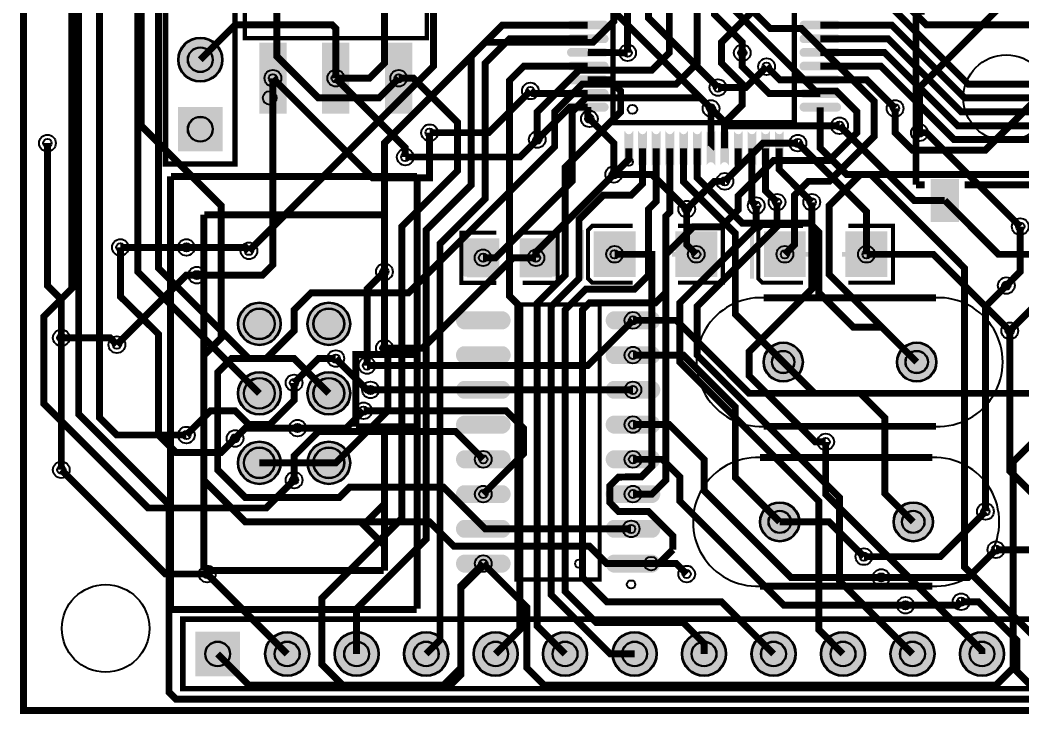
# Model space of a CAD drawing. Header units: millimetres. Extents: x 6.9 to 63, y 17.9 to 68.1.
# Drawn here: x 6.87 to 43.5, y 17.87 to 43.23 of the extents above; entities that cross this region are included whole.
import ezdxf

# ---------------------------------------------------------------- set-up
doc = ezdxf.new("R2010")
doc.units = ezdxf.units.MM
for name, color, linetype, true_color in [('BoardOutLine', 7, 'Continuous', 0xff00ff), ('BottomLayer', 7, 'Continuous', 0x0000ff), ('BottomSolderMaskLayer', 7, 'Continuous', 0xaa00ff), ('Document', 7, 'Continuous', 0xffffff), ('Hole', 7, 'Continuous', 0x222222), ('Multi-Layer', 7, 'Continuous', 0xc0c0c0), ('TopLayer', 7, 'Continuous', 0xff0000), ('TopPasteMaskLayer', 7, 'Continuous', 0x808080), ('TopSilkLayer', 7, 'Continuous', 0xffcc00), ('TopSolderMaskLayer', 7, 'Continuous', 0x800080)]:
    doc.layers.add(name, color=color, linetype=linetype, true_color=true_color)

msp = doc.modelspace()

# ---------------------------------------------------------------- hatches: boundary and pattern name
at = {"layer": 'BottomSolderMaskLayer'}
for points in [[(12.649, 41.783, 1), (14.275, 41.783, 1)], [(12.649, 38.43), (12.649, 40.056), (14.275, 40.056), (14.275, 38.43)], [(14.834, 32.131, 1), (16.408, 32.131, 1)], [(17.374, 32.131, 1), (18.948, 32.131, 1)], [(34.046, 30.734, 1), (35.496, 30.734, 1)], [(38.926, 30.734, 1), (40.376, 30.734, 1)], [(14.834, 29.591, 1), (16.408, 29.591, 1)], [(17.374, 29.591, 1), (18.948, 29.591, 1)], [(14.834, 27.051, 1), (16.408, 27.051, 1)], [(17.374, 27.051, 1), (18.948, 27.051, 1)], [(33.919, 24.892, 1), (35.369, 24.892, 1)], [(38.799, 24.892, 1), (40.249, 24.892, 1)], [(13.284, 20.879), (14.91, 20.879), (14.91, 19.253), (13.284, 19.253)], [(15.824, 20.066, 1), (17.45, 20.066, 1)], [(18.364, 20.066, 1), (19.99, 20.066, 1)], [(20.904, 20.066, 1), (22.53, 20.066, 1)], [(23.444, 20.066, 1), (25.07, 20.066, 1)], [(25.984, 20.066, 1), (27.61, 20.066, 1)], [(28.524, 20.066, 1), (30.15, 20.066, 1)], [(31.064, 20.066, 1), (32.69, 20.066, 1)], [(33.604, 20.066, 1), (35.23, 20.066, 1)], [(36.144, 20.066, 1), (37.77, 20.066, 1)], [(38.684, 20.066, 1), (40.31, 20.066, 1)], [(41.224, 20.066, 1), (42.85, 20.066, 1)]]:
    msp.add_hatch(color=256, dxfattribs=at).paths.add_polyline_path(points)
at = {"layer": 'Document'}
for points in [[(31.149, 34.071), (31.149, 35.271), (30.969, 35.271), (30.969, 34.071)], [(37.372, 34.071), (37.372, 35.271), (37.192, 35.271), (37.192, 34.071)], [(28.779, 34.581), (28.779, 34.761), (29.499, 34.761), (29.499, 34.581)], [(31.419, 34.581), (31.419, 34.761), (30.699, 34.761), (30.699, 34.581)], [(35.002, 34.581), (35.002, 34.761), (35.722, 34.761), (35.722, 34.581)], [(37.642, 34.581), (37.642, 34.761), (36.922, 34.761), (36.922, 34.581)]]:
    msp.add_hatch(color=256, dxfattribs=at).paths.add_polyline_path(points)
at = {"layer": 'Multi-Layer'}
for points in [[(12.675, 41.783, 1), (14.249, 41.783, 1)], [(12.675, 38.456), (12.675, 40.03), (14.249, 40.03), (14.249, 38.456)], [(14.859, 32.131, 1), (16.383, 32.131, 1)], [(17.399, 32.131, 1), (18.923, 32.131, 1)], [(34.071, 30.734, 1), (35.471, 30.734, 1)], [(38.951, 30.734, 1), (40.351, 30.734, 1)], [(14.859, 29.591, 1), (16.383, 29.591, 1)], [(17.399, 29.591, 1), (18.923, 29.591, 1)], [(14.859, 27.051, 1), (16.383, 27.051, 1)], [(17.399, 27.051, 1), (18.923, 27.051, 1)], [(33.944, 24.892, 1), (35.344, 24.892, 1)], [(38.824, 24.892, 1), (40.224, 24.892, 1)], [(13.31, 20.853), (14.884, 20.853), (14.884, 19.279), (13.31, 19.279)], [(15.85, 20.066, 1), (17.424, 20.066, 1)], [(18.39, 20.066, 1), (19.964, 20.066, 1)], [(20.93, 20.066, 1), (22.504, 20.066, 1)], [(23.47, 20.066, 1), (25.044, 20.066, 1)], [(26.01, 20.066, 1), (27.584, 20.066, 1)], [(28.55, 20.066, 1), (30.124, 20.066, 1)], [(31.09, 20.066, 1), (32.664, 20.066, 1)], [(33.63, 20.066, 1), (35.204, 20.066, 1)], [(36.17, 20.066, 1), (37.744, 20.066, 1)], [(38.71, 20.066, 1), (40.284, 20.066, 1)], [(41.25, 20.066, 1), (42.824, 20.066, 1)]]:
    msp.add_hatch(color=256, dxfattribs=at).paths.add_polyline_path(points)
at = {"layer": 'TopLayer'}
for points in [[(27.012, 42.914, -0.785398), (27.012, 43.184), (28.242, 43.184, -0.785398), (28.242, 42.914)], [(35.512, 42.914, -0.785398), (35.512, 43.184), (36.742, 43.184, -0.785398), (36.742, 42.914)], [(27.012, 42.414, -0.785398), (27.012, 42.684), (28.242, 42.684, -0.785398), (28.242, 42.414)], [(35.512, 42.414, -0.785398), (35.512, 42.684), (36.742, 42.684, -0.785398), (36.742, 42.414)], [(15.625, 39.872), (16.605, 39.872), (16.605, 42.342), (15.625, 42.342)], [(17.925, 39.872), (18.905, 39.872), (18.905, 42.342), (17.925, 42.342)], [(20.225, 39.872), (21.205, 39.872), (21.205, 42.342), (20.225, 42.342)], [(27.012, 41.914, -0.785398), (27.012, 42.184), (28.242, 42.184, -0.785398), (28.242, 41.914)], [(35.512, 41.914, -0.785398), (35.512, 42.184), (36.742, 42.184, -0.785398), (36.742, 41.914)], [(27.012, 41.414, -0.785398), (27.012, 41.684), (28.242, 41.684, -0.785398), (28.242, 41.414)], [(35.512, 41.414, -0.785398), (35.512, 41.684), (36.742, 41.684, -0.785398), (36.742, 41.414)], [(27.012, 40.914, -0.785398), (27.012, 41.184), (28.242, 41.184, -0.785398), (28.242, 40.914)], [(35.512, 40.914, -0.785398), (35.512, 41.184), (36.742, 41.184, -0.785398), (36.742, 40.914)], [(27.012, 40.414, -0.785398), (27.012, 40.684), (28.242, 40.684, -0.785398), (28.242, 40.414)], [(35.512, 40.414, -0.785398), (35.512, 40.684), (36.742, 40.684, -0.785398), (36.742, 40.414)], [(27.012, 39.914, -0.785398), (27.012, 40.184), (28.242, 40.184, -0.785398), (28.242, 39.914)], [(35.512, 39.914, -0.785398), (35.512, 40.184), (36.742, 40.184, -0.785398), (36.742, 39.914)], [(29.262, 39.164, -0.785398), (28.992, 39.164), (28.992, 37.934, -0.785398), (29.262, 37.934)], [(29.762, 39.164, -0.785398), (29.492, 39.164), (29.492, 37.934, -0.785398), (29.762, 37.934)], [(30.262, 39.164, -0.785398), (29.992, 39.164), (29.992, 37.934, -0.785398), (30.262, 37.934)], [(30.762, 39.164, -0.785398), (30.492, 39.164), (30.492, 37.934, -0.785398), (30.762, 37.934)], [(31.262, 39.164, -0.785398), (30.992, 39.164), (30.992, 37.934, -0.785398), (31.262, 37.934)], [(31.762, 39.164, -0.785398), (31.492, 39.164), (31.492, 37.934, -0.785398), (31.762, 37.934)], [(32.262, 39.164, -0.785398), (31.992, 39.164), (31.992, 37.934, -0.785398), (32.262, 37.934)], [(32.762, 39.164, -0.785398), (32.492, 39.164), (32.492, 37.934, -0.785398), (32.762, 37.934)], [(33.262, 39.164, -0.785398), (32.992, 39.164), (32.992, 37.934, -0.785398), (33.262, 37.934)], [(33.762, 39.164, -0.785398), (33.492, 39.164), (33.492, 37.934, -0.785398), (33.762, 37.934)], [(34.262, 39.164, -0.785398), (33.992, 39.164), (33.992, 37.934, -0.785398), (34.262, 37.934)], [(34.762, 39.164, -0.785398), (34.492, 39.164), (34.492, 37.934, -0.785398), (34.762, 37.934)], [(40.176, 35.886), (40.176, 37.386), (41.176, 37.386), (41.176, 35.886)], [(24.365, 33.856), (24.365, 35.233), (23.233, 35.233), (23.233, 33.856)], [(25.165, 33.856), (25.165, 35.233), (26.298, 35.233), (26.298, 33.856)], [(29.349, 33.861), (29.349, 35.481), (27.864, 35.481), (27.864, 33.861)], [(30.849, 33.861), (30.849, 35.481), (32.334, 35.481), (32.334, 33.861)], [(35.572, 33.861), (35.572, 35.481), (34.087, 35.481), (34.087, 33.861)], [(37.072, 33.861), (37.072, 35.481), (38.557, 35.481), (38.557, 33.861)], [(23.123, 31.957, -0.785398), (23.123, 32.559), (24.492, 32.559, -0.785398), (24.492, 31.957)], [(28.594, 31.957, -0.785398), (28.594, 32.559), (29.963, 32.559, -0.785398), (29.963, 31.957)], [(23.123, 30.687, -0.785398), (23.123, 31.289), (24.492, 31.289, -0.785398), (24.492, 30.687)], [(28.594, 30.687, -0.785398), (28.594, 31.289), (29.963, 31.289, -0.785398), (29.963, 30.687)], [(23.123, 29.417, -0.785398), (23.123, 30.019), (24.492, 30.019, -0.785398), (24.492, 29.417)], [(28.594, 29.417, -0.785398), (28.594, 30.019), (29.963, 30.019, -0.785398), (29.963, 29.417)], [(23.123, 28.147, -0.785398), (23.123, 28.749), (24.492, 28.749, -0.785398), (24.492, 28.147)], [(28.594, 28.147, -0.785398), (28.594, 28.749), (29.963, 28.749, -0.785398), (29.963, 28.147)], [(23.123, 26.877, -0.785398), (23.123, 27.479), (24.492, 27.479, -0.785398), (24.492, 26.877)], [(28.594, 26.877, -0.785398), (28.594, 27.479), (29.963, 27.479, -0.785398), (29.963, 26.877)], [(23.123, 25.607, -0.785398), (23.123, 26.209), (24.492, 26.209, -0.785398), (24.492, 25.607)], [(28.594, 25.607, -0.785398), (28.594, 26.209), (29.963, 26.209, -0.785398), (29.963, 25.607)], [(23.123, 24.337, -0.785398), (23.123, 24.939), (24.492, 24.939, -0.785398), (24.492, 24.337)], [(28.594, 24.337, -0.785398), (28.594, 24.939), (29.963, 24.939, -0.785398), (29.963, 24.337)], [(23.123, 23.067, -0.785398), (23.123, 23.669), (24.492, 23.669, -0.785398), (24.492, 23.067)], [(28.594, 23.067, -0.785398), (28.594, 23.669), (29.963, 23.669, -0.785398), (29.963, 23.067)]]:
    msp.add_hatch(color=256, dxfattribs=at).paths.add_polyline_path(points)
at = {"layer": 'TopPasteMaskLayer'}
for points in [[(27.012, 42.914, -0.785398), (27.012, 43.184), (28.242, 43.184, -0.785398), (28.242, 42.914)], [(35.512, 42.914, -0.785398), (35.512, 43.184), (36.742, 43.184, -0.785398), (36.742, 42.914)], [(27.012, 42.414, -0.785398), (27.012, 42.684), (28.242, 42.684, -0.785398), (28.242, 42.414)], [(35.512, 42.414, -0.785398), (35.512, 42.684), (36.742, 42.684, -0.785398), (36.742, 42.414)], [(15.625, 39.872), (16.605, 39.872), (16.605, 42.342), (15.625, 42.342)], [(17.925, 39.872), (18.905, 39.872), (18.905, 42.342), (17.925, 42.342)], [(20.225, 39.872), (21.205, 39.872), (21.205, 42.342), (20.225, 42.342)], [(27.012, 41.914, -0.785398), (27.012, 42.184), (28.242, 42.184, -0.785398), (28.242, 41.914)], [(35.512, 41.914, -0.785398), (35.512, 42.184), (36.742, 42.184, -0.785398), (36.742, 41.914)], [(27.012, 41.414, -0.785398), (27.012, 41.684), (28.242, 41.684, -0.785398), (28.242, 41.414)], [(35.512, 41.414, -0.785398), (35.512, 41.684), (36.742, 41.684, -0.785398), (36.742, 41.414)], [(27.012, 40.914, -0.785398), (27.012, 41.184), (28.242, 41.184, -0.785398), (28.242, 40.914)], [(35.512, 40.914, -0.785398), (35.512, 41.184), (36.742, 41.184, -0.785398), (36.742, 40.914)], [(27.012, 40.414, -0.785398), (27.012, 40.684), (28.242, 40.684, -0.785398), (28.242, 40.414)], [(35.512, 40.414, -0.785398), (35.512, 40.684), (36.742, 40.684, -0.785398), (36.742, 40.414)], [(27.012, 39.914, -0.785398), (27.012, 40.184), (28.242, 40.184, -0.785398), (28.242, 39.914)], [(35.512, 39.914, -0.785398), (35.512, 40.184), (36.742, 40.184, -0.785398), (36.742, 39.914)], [(29.262, 39.164, -0.785398), (28.992, 39.164), (28.992, 37.934, -0.785398), (29.262, 37.934)], [(29.762, 39.164, -0.785398), (29.492, 39.164), (29.492, 37.934, -0.785398), (29.762, 37.934)], [(30.262, 39.164, -0.785398), (29.992, 39.164), (29.992, 37.934, -0.785398), (30.262, 37.934)], [(30.762, 39.164, -0.785398), (30.492, 39.164), (30.492, 37.934, -0.785398), (30.762, 37.934)], [(31.262, 39.164, -0.785398), (30.992, 39.164), (30.992, 37.934, -0.785398), (31.262, 37.934)], [(31.762, 39.164, -0.785398), (31.492, 39.164), (31.492, 37.934, -0.785398), (31.762, 37.934)], [(32.262, 39.164, -0.785398), (31.992, 39.164), (31.992, 37.934, -0.785398), (32.262, 37.934)], [(32.762, 39.164, -0.785398), (32.492, 39.164), (32.492, 37.934, -0.785398), (32.762, 37.934)], [(33.262, 39.164, -0.785398), (32.992, 39.164), (32.992, 37.934, -0.785398), (33.262, 37.934)], [(33.762, 39.164, -0.785398), (33.492, 39.164), (33.492, 37.934, -0.785398), (33.762, 37.934)], [(34.262, 39.164, -0.785398), (33.992, 39.164), (33.992, 37.934, -0.785398), (34.262, 37.934)], [(34.762, 39.164, -0.785398), (34.492, 39.164), (34.492, 37.934, -0.785398), (34.762, 37.934)], [(40.176, 35.886), (40.176, 37.386), (41.176, 37.386), (41.176, 35.886)], [(23.065, 33.904), (23.065, 35.184), (23.115, 35.234), (24.265, 35.234), (24.315, 35.184), (24.32, 34.774), (23.87, 34.774), (23.87, 34.324), (24.31, 34.324), (24.315, 33.904), (24.265, 33.854), (23.115, 33.854)], [(25.215, 33.904), (25.215, 34.324), (25.66, 34.324), (25.66, 34.774), (25.22, 34.774), (25.215, 35.184), (25.265, 35.234), (26.415, 35.234), (26.465, 35.184), (26.465, 33.904), (26.415, 33.854), (25.265, 33.854)], [(29.349, 33.961), (29.349, 34.296), (29.249, 34.396), (28.944, 34.396), (28.844, 34.496), (28.844, 34.846), (28.944, 34.946), (29.249, 34.946), (29.349, 35.046), (29.349, 35.381), (29.249, 35.481), (27.964, 35.481), (27.864, 35.381), (27.864, 33.961), (27.964, 33.861), (29.249, 33.861)], [(30.849, 33.961), (30.849, 34.296), (30.949, 34.396), (31.254, 34.396), (31.354, 34.496), (31.354, 34.846), (31.254, 34.946), (30.949, 34.946), (30.849, 35.046), (30.849, 35.381), (30.949, 35.481), (32.234, 35.481), (32.334, 35.381), (32.334, 33.961), (32.234, 33.861), (30.949, 33.861)], [(35.572, 33.961), (35.572, 34.296), (35.472, 34.396), (35.167, 34.396), (35.067, 34.496), (35.067, 34.846), (35.167, 34.946), (35.472, 34.946), (35.572, 35.046), (35.572, 35.381), (35.472, 35.481), (34.187, 35.481), (34.087, 35.381), (34.087, 33.961), (34.187, 33.861), (35.472, 33.861)], [(37.072, 33.961), (37.072, 34.296), (37.172, 34.396), (37.477, 34.396), (37.577, 34.496), (37.577, 34.846), (37.477, 34.946), (37.172, 34.946), (37.072, 35.046), (37.072, 35.381), (37.172, 35.481), (38.457, 35.481), (38.557, 35.381), (38.557, 33.961), (38.457, 33.861), (37.172, 33.861)], [(23.123, 31.957, -0.785398), (23.123, 32.559), (24.492, 32.559, -0.785398), (24.492, 31.957)], [(28.594, 31.957, -0.785398), (28.594, 32.559), (29.963, 32.559, -0.785398), (29.963, 31.957)], [(23.123, 30.687, -0.785398), (23.123, 31.289), (24.492, 31.289, -0.785398), (24.492, 30.687)], [(28.594, 30.687, -0.785398), (28.594, 31.289), (29.963, 31.289, -0.785398), (29.963, 30.687)], [(23.123, 29.417, -0.785398), (23.123, 30.019), (24.492, 30.019, -0.785398), (24.492, 29.417)], [(28.594, 29.417, -0.785398), (28.594, 30.019), (29.963, 30.019, -0.785398), (29.963, 29.417)], [(23.123, 28.147, -0.785398), (23.123, 28.749), (24.492, 28.749, -0.785398), (24.492, 28.147)], [(28.594, 28.147, -0.785398), (28.594, 28.749), (29.963, 28.749, -0.785398), (29.963, 28.147)], [(23.123, 26.877, -0.785398), (23.123, 27.479), (24.492, 27.479, -0.785398), (24.492, 26.877)], [(28.594, 26.877, -0.785398), (28.594, 27.479), (29.963, 27.479, -0.785398), (29.963, 26.877)], [(23.123, 25.607, -0.785398), (23.123, 26.209), (24.492, 26.209, -0.785398), (24.492, 25.607)], [(28.594, 25.607, -0.785398), (28.594, 26.209), (29.963, 26.209, -0.785398), (29.963, 25.607)], [(23.123, 24.337, -0.785398), (23.123, 24.939), (24.492, 24.939, -0.785398), (24.492, 24.337)], [(28.594, 24.337, -0.785398), (28.594, 24.939), (29.963, 24.939, -0.785398), (29.963, 24.337)], [(23.123, 23.067, -0.785398), (23.123, 23.669), (24.492, 23.669, -0.785398), (24.492, 23.067)], [(28.594, 23.067, -0.785398), (28.594, 23.669), (29.963, 23.669, -0.785398), (29.963, 23.067)]]:
    msp.add_hatch(color=256, dxfattribs=at).paths.add_polyline_path(points)
at = {"layer": 'TopSilkLayer'}
for points in [[(27.483, 33.785), (27.483, 35.557), (27.331, 35.557), (27.331, 33.785)], [(33.706, 33.785), (33.706, 35.557), (33.554, 35.557), (33.554, 33.785)]]:
    msp.add_hatch(color=256, dxfattribs=at).paths.add_polyline_path(points)
at = {"layer": 'TopSolderMaskLayer'}
for points in [[(26.992, 42.889, -0.785398), (26.992, 43.209), (28.263, 43.209, -0.785398), (28.263, 42.889)], [(35.491, 42.889, -0.785398), (35.491, 43.209), (36.763, 43.209, -0.785398), (36.763, 42.889)], [(12.649, 41.783, 1), (14.275, 41.783, 1)], [(26.992, 42.389, -0.785398), (26.992, 42.709), (28.263, 42.709, -0.785398), (28.263, 42.389)], [(35.491, 42.389, -0.785398), (35.491, 42.709), (36.763, 42.709, -0.785398), (36.763, 42.389)], [(15.615, 39.808), (16.615, 39.808), (16.615, 42.406), (15.615, 42.406)], [(17.915, 39.808), (18.915, 39.808), (18.915, 42.406), (17.915, 42.406)], [(20.215, 39.808), (21.215, 39.808), (21.215, 42.406), (20.215, 42.406)], [(26.992, 41.889, -0.785398), (26.992, 42.209), (28.263, 42.209, -0.785398), (28.263, 41.889)], [(35.491, 41.889, -0.785398), (35.491, 42.209), (36.763, 42.209, -0.785398), (36.763, 41.889)], [(26.992, 41.389, -0.785398), (26.992, 41.709), (28.263, 41.709, -0.785398), (28.263, 41.389)], [(35.491, 41.389, -0.785398), (35.491, 41.709), (36.763, 41.709, -0.785398), (36.763, 41.389)], [(26.992, 40.889, -0.785398), (26.992, 41.209), (28.263, 41.209, -0.785398), (28.263, 40.889)], [(35.491, 40.889, -0.785398), (35.491, 41.209), (36.763, 41.209, -0.785398), (36.763, 40.889)], [(26.992, 40.389, -0.785398), (26.992, 40.709), (28.263, 40.709, -0.785398), (28.263, 40.389)], [(35.491, 40.389, -0.785398), (35.491, 40.709), (36.763, 40.709, -0.785398), (36.763, 40.389)], [(12.649, 38.43), (12.649, 40.056), (14.275, 40.056), (14.275, 38.43)], [(26.992, 39.889, -0.785398), (26.992, 40.209), (28.263, 40.209, -0.785398), (28.263, 39.889)], [(35.491, 39.889, -0.785398), (35.491, 40.209), (36.763, 40.209, -0.785398), (36.763, 39.889)], [(29.287, 39.185, -0.785398), (28.967, 39.185), (28.967, 37.914, -0.785398), (29.287, 37.914)], [(29.787, 39.185, -0.785398), (29.467, 39.185), (29.467, 37.914, -0.785398), (29.787, 37.914)], [(30.287, 39.185, -0.785398), (29.967, 39.185), (29.967, 37.914, -0.785398), (30.287, 37.914)], [(30.787, 39.185, -0.785398), (30.467, 39.185), (30.467, 37.914, -0.785398), (30.787, 37.914)], [(31.287, 39.185, -0.785398), (30.967, 39.185), (30.967, 37.914, -0.785398), (31.287, 37.914)], [(31.787, 39.185, -0.785398), (31.467, 39.185), (31.467, 37.914, -0.785398), (31.787, 37.914)], [(32.287, 39.185, -0.785398), (31.967, 39.185), (31.967, 37.914, -0.785398), (32.287, 37.914)], [(32.787, 39.185, -0.785398), (32.467, 39.185), (32.467, 37.914, -0.785398), (32.787, 37.914)], [(33.287, 39.185, -0.785398), (32.967, 39.185), (32.967, 37.914, -0.785398), (33.287, 37.914)], [(33.787, 39.185, -0.785398), (33.467, 39.185), (33.467, 37.914, -0.785398), (33.787, 37.914)], [(34.287, 39.185, -0.785398), (33.967, 39.185), (33.967, 37.914, -0.785398), (34.287, 37.914)], [(34.787, 39.185, -0.785398), (34.467, 39.185), (34.467, 37.914, -0.785398), (34.787, 37.914)], [(40.159, 35.848), (40.159, 37.424), (41.193, 37.424), (41.193, 35.848)], [(24.39, 33.83), (24.39, 35.258), (23.207, 35.258), (23.207, 33.83)], [(25.14, 33.83), (25.14, 35.258), (26.323, 35.258), (26.323, 33.83)], [(29.374, 33.836), (29.374, 35.506), (27.839, 35.506), (27.839, 33.836)], [(30.824, 33.836), (30.824, 35.506), (32.359, 35.506), (32.359, 33.836)], [(35.597, 33.836), (35.597, 35.506), (34.062, 35.506), (34.062, 33.836)], [(37.047, 33.836), (37.047, 35.506), (38.582, 35.506), (38.582, 33.836)], [(14.834, 32.131, 1), (16.408, 32.131, 1)], [(17.374, 32.131, 1), (18.948, 32.131, 1)], [(23.065, 31.932, -0.785398), (23.065, 32.584), (24.55, 32.584, -0.785398), (24.55, 31.932)], [(28.536, 31.932, -0.785398), (28.536, 32.584), (30.021, 32.584, -0.785398), (30.021, 31.932)], [(23.065, 30.662, -0.785398), (23.065, 31.314), (24.55, 31.314, -0.785398), (24.55, 30.662)], [(28.536, 30.662, -0.785398), (28.536, 31.314), (30.021, 31.314, -0.785398), (30.021, 30.662)], [(34.046, 30.734, 1), (35.496, 30.734, 1)], [(38.926, 30.734, 1), (40.376, 30.734, 1)], [(14.834, 29.591, 1), (16.408, 29.591, 1)], [(17.374, 29.591, 1), (18.948, 29.591, 1)], [(23.065, 29.392, -0.785398), (23.065, 30.044), (24.55, 30.044, -0.785398), (24.55, 29.392)], [(28.536, 29.392, -0.785398), (28.536, 30.044), (30.021, 30.044, -0.785398), (30.021, 29.392)], [(23.065, 28.122, -0.785398), (23.065, 28.774), (24.55, 28.774, -0.785398), (24.55, 28.122)], [(28.536, 28.122, -0.785398), (28.536, 28.774), (30.021, 28.774, -0.785398), (30.021, 28.122)], [(14.834, 27.051, 1), (16.408, 27.051, 1)], [(17.374, 27.051, 1), (18.948, 27.051, 1)], [(23.065, 26.852, -0.785398), (23.065, 27.504), (24.55, 27.504, -0.785398), (24.55, 26.852)], [(28.536, 26.852, -0.785398), (28.536, 27.504), (30.021, 27.504, -0.785398), (30.021, 26.852)], [(23.065, 25.582, -0.785398), (23.065, 26.234), (24.55, 26.234, -0.785398), (24.55, 25.582)], [(28.536, 25.582, -0.785398), (28.536, 26.234), (30.021, 26.234, -0.785398), (30.021, 25.582)], [(33.919, 24.892, 1), (35.369, 24.892, 1)], [(38.799, 24.892, 1), (40.249, 24.892, 1)], [(23.065, 24.312, -0.785398), (23.065, 24.964), (24.55, 24.964, -0.785398), (24.55, 24.312)], [(28.536, 24.312, -0.785398), (28.536, 24.964), (30.021, 24.964, -0.785398), (30.021, 24.312)], [(23.065, 23.042, -0.785398), (23.065, 23.694), (24.55, 23.694, -0.785398), (24.55, 23.042)], [(28.536, 23.042, -0.785398), (28.536, 23.694), (30.021, 23.694, -0.785398), (30.021, 23.042)], [(13.284, 20.879), (14.91, 20.879), (14.91, 19.253), (13.284, 19.253)], [(15.824, 20.066, 1), (17.45, 20.066, 1)], [(18.364, 20.066, 1), (19.99, 20.066, 1)], [(20.904, 20.066, 1), (22.53, 20.066, 1)], [(23.444, 20.066, 1), (25.07, 20.066, 1)], [(25.984, 20.066, 1), (27.61, 20.066, 1)], [(28.524, 20.066, 1), (30.15, 20.066, 1)], [(31.064, 20.066, 1), (32.69, 20.066, 1)], [(33.604, 20.066, 1), (35.23, 20.066, 1)], [(36.144, 20.066, 1), (37.77, 20.066, 1)], [(38.684, 20.066, 1), (40.31, 20.066, 1)], [(41.224, 20.066, 1), (42.85, 20.066, 1)]]:
    msp.add_hatch(color=256, dxfattribs=at).paths.add_polyline_path(points)

# ---------------------------------------------------------------- linework, layer by layer
at = {"layer": 'BoardOutLine', "const_width": 0.254}
msp.add_lwpolyline([(57, 18), (7, 18), (7, 68)], dxfattribs=at)
at = {"layer": 'BottomLayer', "const_width": 0.254}
for points in [[(30.734, 23.876), (30.226, 23.368), (28.321, 23.368), (27.686, 24.003), (22.733, 24.003), (21.844, 24.892), (15.113, 24.892), (13.589, 26.416), (13.589, 30.978), (14.224, 31.613), (14.224, 36.449), (11.303, 39.37), (11.303, 53.34), (11.811, 53.848), (13.401, 53.848), (15.367, 55.814), (15.367, 65.834), (16.457, 66.924), (18.456, 66.919), (21.875, 63.5), (21.895, 61.214)], [(13.97, 58.674), (14.478, 58.674), (14.859, 59.055), (14.859, 60.325), (12.319, 62.865), (9.398, 62.865), (8.509, 61.976), (8.509, 59.817), (9.017, 59.296), (9.017, 57.325), (8.207, 56.515), (8.128, 56.515), (8.128, 51.689), (9.017, 50.8), (9.017, 28.829), (12.319, 25.527), (12.319, 18.669), (12.573, 18.415), (44.45, 18.415), (45.974, 19.939), (45.974, 23.368), (45.466, 23.876), (43.815, 23.876)], [(33.274, 42.037), (33.274, 42.418), (32.258, 43.434), (32.258, 55.372), (31.115, 56.515), (27.051, 56.515), (25.908, 57.658), (25.908, 59.69), (24.384, 61.214), (23.825, 61.214)], [(32.055, 61.214), (33.655, 59.614), (33.655, 43.561), (34.29, 42.926), (35.433, 42.926), (38.1, 40.259), (38.1, 38.989), (36.449, 37.338), (35.687, 37.338), (35.179, 36.83), (35.179, 35.022), (34.829, 34.671)], [(12.954, 28.067), (10.414, 28.067), (9.779, 28.702), (9.779, 49.022), (10.414, 49.657), (10.414, 53.467), (11.176, 54.229), (11.176, 55.88), (10.541, 56.515), (10.541, 57.531)], [(20.716, 41.107), (19.995, 40.386), (17.78, 40.386), (16.256, 41.91), (16.256, 50.038), (15.494, 50.8), (15.494, 53.848), (16.002, 54.356), (16.002, 56.896)], [(29.083, 42.037), (29.083, 45.085), (30.48, 46.482), (30.48, 54.229), (29.972, 54.737)], [(45.177, 54.295), (44.45, 53.569), (44.45, 40.767), (42.164, 38.481), (39.497, 38.481), (38.862, 39.116), (38.862, 40.005)], [(28.283, 53.467), (29.972, 51.778), (29.972, 46.99), (28.575, 45.593), (28.575, 43.18), (27.813, 42.418), (23.876, 42.418), (20.193, 38.735), (20.193, 34.036)], [(19.411, 50.419), (20.193, 49.637), (20.193, 41.656), (19.644, 41.107), (18.415, 41.107)], [(39.652, 30.734), (36.449, 33.937), (36.449, 36.449), (37.592, 37.592), (43.79, 37.592), (45.466, 39.268), (45.466, 45.466), (49.365, 49.365), (49.365, 50.673)], [(21.991, 49.469), (21.991, 41.549), (15.24, 34.798), (15.24, 34.798)], [(31.623, 45.593), (31.623, 41.656), (30.861, 40.894), (27.432, 40.894), (26.416, 39.878), (26.416, 38.608), (21.069, 33.261), (17.513, 33.261), (16.891, 32.639), (16.891, 31.877), (15.875, 30.861), (14.605, 30.861), (14.097, 30.353), (14.097, 26.797), (15.113, 25.781), (18.542, 25.781), (18.923, 26.162), (22.352, 26.162), (23.876, 24.638), (29.21, 24.638)], [(29.279, 25.908), (29.972, 25.908), (30.48, 26.416), (30.48, 34.671), (31.483, 35.674), (32.497, 35.674), (33.127, 36.299), (33.127, 36.81), (34.417, 38.1), (36.449, 38.1), (37.465, 39.116), (37.465, 39.878), (36.703, 40.64), (35.941, 40.64), (33.02, 43.561), (33.02, 45.593)], [(43.053, 31.877), (46.863, 35.687), (46.863, 44.577)], [(30.607, 44.323), (30.607, 42.037), (29.972, 41.402), (27.305, 41.402), (25.781, 39.878), (25.781, 38.862)], [(43.18, 44.196), (39.751, 40.767), (39.751, 39.116)], [(34.163, 41.529), (33.401, 40.767), (32.385, 40.767)], [(49.365, 41.529), (48.641, 41.529), (48.133, 41.021), (48.133, 33.274), (44.45, 29.591), (35.913, 29.591), (34.77, 30.734)], [(21.844, 39.116), (24.003, 39.116), (25.527, 40.64)], [(32.131, 40.005), (31.75, 40.386), (27.559, 40.386), (27.051, 39.878), (27.051, 37.338), (24.257, 34.544), (23.8, 34.544)], [(32.131, 40.005), (32.766, 39.37), (36.83, 39.37)], [(27.686, 39.624), (28.575, 38.735), (28.575, 37.592)], [(8.382, 31.623), (8.382, 33.02), (7.874, 33.528), (7.874, 38.735)], [(20.955, 38.227), (25.146, 38.227), (25.781, 38.862)], [(32.639, 37.338), (34.036, 38.735), (35.306, 38.735)], [(28.575, 37.592), (25.731, 34.748), (25.731, 34.544)], [(31.242, 36.322), (29.972, 37.592), (28.575, 37.592)], [(31.242, 36.322), (32.258, 37.338), (32.639, 37.338)], [(39.497, 20.066), (36.83, 22.733), (36.83, 25.781), (31.623, 30.988), (31.623, 32.766), (34.544, 35.687), (34.544, 36.576)], [(36.322, 27.813), (35.941, 27.813), (33.528, 30.226), (33.528, 31.115), (35.814, 33.401), (35.814, 36.576)], [(36.957, 20.066), (36.068, 20.955), (36.068, 25.654), (30.988, 30.734), (30.988, 32.893), (33.782, 35.687), (33.782, 36.449)], [(43.434, 35.687), (43.434, 34.036), (42.926, 33.528), (42.926, 33.528)], [(10.541, 34.925), (12.954, 34.925)], [(28.606, 34.671), (29.972, 34.671), (29.972, 26.924), (29.591, 26.543), (28.753, 26.53), (28.428, 26.203), (28.428, 25.606), (28.748, 25.273), (29.845, 25.273), (30.734, 24.384), (30.734, 23.876)], [(43.053, 31.877), (40.259, 34.671), (37.815, 34.671)], [(20.193, 31.242), (21.59, 31.242), (24.892, 34.544), (25.73, 34.544)], [(13.335, 33.909), (12.954, 33.909), (10.414, 31.369)], [(19.558, 30.607), (27.628, 30.607), (29.279, 32.258)], [(8.382, 26.797), (8.382, 31.623)], [(16.891, 29.972), (17.78, 30.861), (18.415, 30.861)], [(19.685, 29.718), (29.279, 29.718)], [(23.807, 25.908), (25.273, 27.374), (25.273, 28.321), (24.638, 28.956), (19.431, 28.956)], [(17.018, 28.321), (15.113, 28.321), (14.732, 27.94)], [(23.807, 27.178), (22.791, 28.194), (17.78, 28.194), (16.891, 27.305), (16.891, 26.289)], [(23.807, 23.368), (25.4, 21.775), (25.4, 19.558), (26.035, 18.923), (42.545, 18.923), (43.18, 19.558), (43.18, 27.092), (44.409, 28.321)], [(42.164, 25.273), (40.513, 23.622), (37.719, 23.622)], [(42.545, 23.876), (41.529, 22.86), (38.354, 22.86)], [(14.097, 20.066), (15.24, 18.923), (22.352, 18.923), (22.987, 19.558), (22.987, 22.479), (23.807, 23.299), (23.807, 23.368)], [(16.637, 20.066), (13.716, 22.987)], [(41.275, 21.971), (41.148, 21.844), (39.243, 21.844)]]:
    msp.add_lwpolyline(points, dxfattribs=at)
at = {"layer": 'BottomSolderMaskLayer'}
for centre, radius in [((13.462, 41.783), 0.813), ((13.462, 41.783), 0.459), ((13.462, 39.243), 0.459), ((15.621, 32.131), 0.787), ((15.621, 32.131), 0.568), ((18.161, 32.131), 0.787), ((18.161, 32.131), 0.568), ((34.771, 30.734), 0.725), ((34.771, 30.734), 0.414), ((39.651, 30.734), 0.725), ((39.651, 30.734), 0.414), ((15.621, 29.591), 0.787), ((15.621, 29.591), 0.568), ((18.161, 29.591), 0.787), ((18.161, 29.591), 0.568), ((15.621, 27.051), 0.787), ((18.161, 27.051), 0.787), ((15.621, 27.051), 0.568), ((18.161, 27.051), 0.568), ((34.644, 24.892), 0.725), ((34.644, 24.892), 0.414), ((39.524, 24.892), 0.725), ((39.524, 24.892), 0.414), ((16.637, 20.066), 0.813), ((19.177, 20.066), 0.813), ((21.717, 20.066), 0.813), ((24.257, 20.066), 0.813), ((26.797, 20.066), 0.813), ((29.337, 20.066), 0.813), ((31.877, 20.066), 0.813), ((34.417, 20.066), 0.813), ((36.957, 20.066), 0.813), ((39.497, 20.066), 0.813), ((42.037, 20.066), 0.813), ((14.097, 20.066), 0.459), ((16.637, 20.066), 0.459), ((19.177, 20.066), 0.459), ((21.717, 20.066), 0.459), ((24.257, 20.066), 0.459), ((26.797, 20.066), 0.459), ((29.337, 20.066), 0.459), ((31.877, 20.066), 0.459), ((34.417, 20.066), 0.459), ((36.957, 20.066), 0.459), ((39.497, 20.066), 0.459), ((42.037, 20.066), 0.459)]:
    msp.add_circle(centre, radius, dxfattribs=at)
at = {"layer": 'Document'}
for centre, radius in [((16.002, 40.386), 0.25), ((29.127, 38.049), 0.15), ((29.943, 23.368), 0.25)]:
    msp.add_circle(centre, radius, dxfattribs=at)
at = {"layer": 'Hole'}
for centre in [(29.083, 42.037), (33.274, 42.037), (34.163, 41.529), (16.115, 41.107), (18.415, 41.107), (20.715, 41.107), (25.527, 40.64), (32.385, 40.767), (32.131, 40.005), (38.862, 40.005), (27.686, 39.624), (21.844, 39.116), (36.83, 39.37), (39.751, 39.116), (7.874, 38.735), (25.781, 38.862), (35.306, 38.735), (20.955, 38.227), (28.575, 37.592), (32.639, 37.338), (34.544, 36.576), (35.814, 36.576), (31.242, 36.322), (33.782, 36.449), (43.434, 35.687), (10.541, 34.925), (12.954, 34.925), (15.24, 34.798), (28.607, 34.671), (31.592, 34.671), (34.83, 34.671), (37.815, 34.671), (23.799, 34.544), (25.731, 34.544), (13.335, 33.909), (20.193, 34.036), (42.926, 33.528), (29.279, 32.258), (43.053, 31.877), (8.382, 31.623), (10.414, 31.369), (20.193, 31.242), (29.279, 30.988), (18.415, 30.861), (19.558, 30.607), (16.891, 29.972), (19.685, 29.718), (29.279, 29.718), (19.431, 28.956), (29.279, 28.448), (12.954, 28.067), (17.018, 28.321), (14.732, 27.94), (36.322, 27.813), (23.807, 27.178), (29.279, 27.178), (8.382, 26.797), (16.891, 26.42), (23.807, 25.908), (29.279, 25.908), (42.164, 25.273), (29.21, 24.638), (42.545, 23.876), (23.807, 23.368), (37.719, 23.622), (13.716, 22.987), (31.242, 22.987), (38.354, 22.86), (39.243, 21.844), (41.275, 21.971)]:
    msp.add_circle(centre, 0.152, dxfattribs=at)
at = {"layer": 'Multi-Layer'}
for centre, radius in [((13.462, 41.783), 0.787), ((13.462, 41.783), 0.445), ((29.083, 42.037), 0.305), ((33.274, 42.037), 0.305), ((34.163, 41.529), 0.305), ((16.115, 41.107), 0.305), ((18.415, 41.107), 0.305), ((20.715, 41.107), 0.305), ((32.385, 40.767), 0.305), ((25.527, 40.64), 0.305), ((32.131, 40.005), 0.305), ((38.862, 40.005), 0.305), ((27.686, 39.624), 0.305), ((13.462, 39.243), 0.445), ((36.83, 39.37), 0.305), ((21.844, 39.116), 0.305), ((39.751, 39.116), 0.305), ((7.874, 38.735), 0.305), ((25.781, 38.862), 0.305), ((35.306, 38.735), 0.305), ((20.955, 38.227), 0.305), ((28.575, 37.592), 0.305), ((32.639, 37.338), 0.305), ((31.242, 36.322), 0.305), ((33.782, 36.449), 0.305), ((34.544, 36.576), 0.305), ((35.814, 36.576), 0.305), ((43.434, 35.687), 0.305), ((10.541, 34.925), 0.305), ((12.954, 34.925), 0.305), ((15.24, 34.798), 0.305), ((23.799, 34.544), 0.305), ((25.731, 34.544), 0.305), ((28.607, 34.671), 0.305), ((31.592, 34.671), 0.305), ((34.83, 34.671), 0.305), ((37.815, 34.671), 0.305), ((13.335, 33.909), 0.305), ((20.193, 34.036), 0.305), ((42.926, 33.528), 0.305), ((15.621, 32.131), 0.762), ((15.621, 32.131), 0.55), ((18.161, 32.131), 0.762), ((18.161, 32.131), 0.55), ((29.279, 32.258), 0.305), ((8.382, 31.623), 0.305), ((43.053, 31.877), 0.305), ((10.414, 31.369), 0.305), ((20.193, 31.242), 0.305), ((18.415, 30.861), 0.305), ((29.279, 30.988), 0.305), ((34.771, 30.734), 0.7), ((34.771, 30.734), 0.4), ((39.651, 30.734), 0.7), ((39.651, 30.734), 0.4), ((19.558, 30.607), 0.305), ((15.621, 29.591), 0.762), ((15.621, 29.591), 0.55), ((16.891, 29.972), 0.305), ((18.161, 29.591), 0.762), ((18.161, 29.591), 0.55), ((19.685, 29.718), 0.305), ((29.279, 29.718), 0.305), ((19.431, 28.956), 0.305), ((17.018, 28.321), 0.305), ((29.279, 28.448), 0.305), ((12.954, 28.067), 0.305), ((14.732, 27.94), 0.305), ((36.322, 27.813), 0.305), ((15.621, 27.051), 0.762), ((15.621, 27.051), 0.55), ((18.161, 27.051), 0.762), ((18.161, 27.051), 0.55), ((23.807, 27.178), 0.305), ((29.279, 27.178), 0.305), ((8.382, 26.797), 0.305), ((16.891, 26.42), 0.305), ((23.807, 25.908), 0.305), ((29.279, 25.908), 0.305), ((34.644, 24.892), 0.7), ((34.644, 24.892), 0.4), ((39.524, 24.892), 0.7), ((39.524, 24.892), 0.4), ((42.164, 25.273), 0.305), ((29.21, 24.638), 0.305), ((42.545, 23.876), 0.305), ((37.719, 23.622), 0.305), ((23.807, 23.368), 0.305), ((13.716, 22.987), 0.305), ((31.242, 22.987), 0.305), ((38.354, 22.86), 0.305), ((10, 21), 1.6), ((39.243, 21.844), 0.305), ((41.275, 21.971), 0.305), ((14.097, 20.066), 0.445), ((16.637, 20.066), 0.787), ((16.637, 20.066), 0.445), ((19.177, 20.066), 0.787), ((19.177, 20.066), 0.445), ((21.717, 20.066), 0.787), ((21.717, 20.066), 0.445), ((24.257, 20.066), 0.787), ((24.257, 20.066), 0.445), ((26.797, 20.066), 0.787), ((26.797, 20.066), 0.445), ((29.337, 20.066), 0.787), ((29.337, 20.066), 0.445), ((31.877, 20.066), 0.787), ((31.877, 20.066), 0.445), ((34.417, 20.066), 0.787), ((34.417, 20.066), 0.445), ((36.957, 20.066), 0.787), ((36.957, 20.066), 0.445), ((39.497, 20.066), 0.787), ((39.497, 20.066), 0.445), ((42.037, 20.066), 0.787), ((42.037, 20.066), 0.445)]:
    msp.add_circle(centre, radius, dxfattribs=at)
at = {"layer": 'TopLayer', "const_width": 0.254}
for points in [[(42.215, 61.214), (40.056, 63.373), (12.446, 63.373), (11.176, 62.103), (11.176, 60.208), (10.404, 59.436), (8.509, 59.436), (7.874, 58.801), (7.874, 52.959), (9.398, 51.435), (10.414, 51.435), (11.176, 50.673), (11.176, 34.036), (15.621, 29.591)], [(18.161, 29.591), (16.891, 30.861), (15.24, 30.861), (11.938, 34.163), (11.938, 53.721), (13.97, 53.721), (16.764, 56.515), (19.939, 56.515), (19.939, 58.547), (21.209, 59.817), (27.509, 59.817), (28.906, 61.214)], [(32.131, 40.005), (28.702, 43.434), (28.702, 45.72), (26.543, 47.879), (22.098, 47.879), (20.447, 49.53), (20.447, 50.8), (19.647, 51.6), (19.647, 53.467)], [(16.891, 26.421), (15.87, 25.4), (11.557, 25.4), (7.747, 29.21), (7.747, 32.405), (8.763, 33.421), (8.763, 49.911), (9.652, 50.8)], [(32.626, 38.55), (32.626, 39.484), (33.274, 40.132), (33.274, 40.894), (32.512, 41.656), (32.512, 42.418), (35.144, 45.05), (36.126, 45.05)], [(32.385, 40.767), (29.845, 43.307), (29.845, 44.577)], [(54.864, 37.973), (54.864, 38.481), (50.292, 43.053), (40.005, 43.053), (38.509, 44.549), (36.126, 44.549)], [(54.864, 35.433), (53.467, 36.83), (53.467, 38.608), (51.181, 40.894), (41.529, 40.894), (38.374, 44.049), (36.126, 44.049)], [(13.462, 41.783), (14.732, 43.053), (18.288, 43.053), (18.415, 42.926), (18.415, 41.107)], [(19.177, 20.066), (19.177, 21.717), (21.717, 24.257), (21.717, 35.56), (23.368, 37.211), (23.368, 41.91), (24.506, 43.048), (27.628, 43.048)], [(54.864, 32.893), (51.943, 35.814), (51.943, 39.116), (50.673, 40.386), (41.402, 40.386), (38.74, 43.048), (36.126, 43.048)], [(21.717, 20.066), (22.225, 20.574), (22.225, 35.052), (23.876, 36.703), (23.876, 41.656), (24.77, 42.55), (27.628, 42.55)], [(54.864, 30.353), (52.959, 32.258), (52.959, 33.401), (46.482, 39.878), (41.275, 39.878), (38.603, 42.55), (36.126, 42.55)], [(27.628, 42.05), (29.083, 42.037)], [(36.126, 40.549), (34.255, 40.549), (33.274, 41.529), (33.274, 42.037)], [(54.864, 27.813), (52.197, 30.48), (52.197, 33.401), (46.228, 39.37), (41.148, 39.37), (38.468, 42.05), (36.126, 42.05)], [(24.257, 20.066), (25.146, 20.955), (25.146, 32.766), (24.765, 33.147), (24.765, 41.021), (25.293, 41.549), (27.628, 41.549)], [(36.127, 41.049), (34.643, 41.049), (34.163, 41.529)], [(54.864, 25.273), (51.562, 28.575), (51.562, 33.147), (45.847, 38.862), (41.021, 38.862), (38.334, 41.549), (36.126, 41.549)], [(16.115, 41.107), (16.115, 34.29), (15.734, 33.909), (13.335, 33.909)], [(16.115, 41.107), (19.757, 37.465), (21.844, 37.465), (21.844, 39.116)], [(23.807, 23.368), (22.987, 22.548), (22.987, 19.304), (22.606, 18.923), (18.669, 18.923), (17.907, 19.685), (17.907, 22.098), (20.828, 25.019), (20.828, 35.687), (22.86, 37.719), (22.86, 39.497), (21.25, 41.107), (20.716, 41.107)], [(18.415, 41.107), (20.955, 38.567), (20.955, 38.227)], [(26.797, 20.066), (25.781, 21.082), (25.781, 32.893), (26.797, 33.909), (26.797, 37.846), (28.829, 39.878), (28.829, 40.64), (28.42, 41.049), (27.628, 41.049)], [(36.127, 41.049), (37.818, 41.049), (38.862, 40.005)], [(25.527, 40.64), (25.618, 40.549), (27.627, 40.549)], [(25.781, 38.862), (25.781, 38.862), (26.968, 40.049), (27.627, 40.049)], [(27.686, 39.624), (27.627, 39.683), (27.627, 40.049)], [(32.127, 38.549), (32.131, 38.553), (32.131, 40.005)], [(36.126, 40.048), (36.126, 38.55), (37.084, 37.592), (37.973, 37.592), (41.402, 34.163), (41.402, 23.241), (44.577, 20.066)], [(36.83, 39.37), (39.564, 36.636), (40.676, 36.636)], [(39.751, 39.116), (40.005, 39.116), (43.434, 35.687)], [(35.306, 38.735), (37.815, 36.227), (37.815, 34.671)], [(29.337, 20.066), (28.448, 20.066), (26.289, 22.225), (26.289, 32.766), (27.305, 33.782), (27.305, 35.941), (28.194, 36.83), (29.21, 36.83), (29.627, 37.247), (29.627, 38.55)], [(30.127, 38.55), (30.127, 36.604), (29.845, 36.322), (29.845, 33.909), (29.337, 33.401), (27.559, 33.401), (26.797, 32.639), (26.797, 22.352), (27.94, 21.209), (31.118, 21.209), (31.877, 20.45), (31.877, 20.066)], [(34.417, 20.066), (32.512, 21.971), (28.321, 21.971), (27.432, 22.86), (27.432, 32.639), (27.686, 32.893), (30.099, 32.893), (30.48, 33.274), (30.48, 36.068), (30.627, 36.215), (30.627, 38.55)], [(28.575, 37.592), (29.127, 38.144), (29.127, 38.549)], [(34.77, 30.734), (33.02, 32.484), (33.02, 35.433), (31.128, 37.325), (31.128, 38.55)], [(31.628, 38.55), (31.628, 37.46), (33.274, 35.814), (35.738, 35.814), (36.068, 35.484), (36.068, 33.274), (37.338, 32.004), (38.382, 32.004), (39.652, 30.734)], [(32.639, 37.338), (33.127, 37.826), (33.127, 38.549)], [(33.782, 36.449), (33.627, 36.604), (33.627, 38.549)], [(34.544, 36.576), (34.127, 36.993), (34.127, 38.549)], [(35.814, 36.576), (34.627, 37.763), (34.627, 38.549)], [(47.757, 22.606), (46.101, 24.262), (46.099, 33.543), (44.973, 34.671), (42.642, 34.671), (40.676, 36.637)], [(31.592, 34.671), (31.242, 35.021), (31.242, 36.322)], [(14.732, 27.94), (14.224, 27.432), (12.573, 27.432), (11.938, 28.067), (11.938, 31.75), (10.541, 33.129), (10.541, 34.925)], [(15.24, 34.798), (15.113, 34.925), (12.954, 34.925)], [(20.193, 34.036), (19.558, 33.401), (19.558, 30.607)], [(42.926, 33.528), (42.164, 32.766), (42.164, 25.273)], [(39.524, 24.892), (38.481, 25.935), (38.481, 28.702), (37.592, 29.591), (33.528, 29.591), (30.861, 32.258), (29.279, 32.258)], [(44.409, 25.4), (43.053, 26.756), (43.053, 31.877)], [(10.414, 31.369), (10.16, 31.623), (8.382, 31.623)], [(18.161, 27.051), (18.415, 27.051), (20.32, 28.956), (20.32, 31.242), (20.193, 31.242)], [(18.415, 30.861), (19.558, 29.718), (19.685, 29.718)], [(34.644, 24.892), (33.02, 26.516), (33.02, 29.083), (31.115, 30.988), (29.279, 30.988)], [(12.954, 28.067), (13.843, 28.956), (14.732, 28.956), (15.24, 28.448), (16.002, 28.448), (16.891, 29.337), (16.891, 29.972)], [(19.431, 28.956), (18.796, 28.321), (17.018, 28.321)], [(38.354, 22.86), (35.052, 22.86), (31.877, 26.035), (31.877, 27.178), (30.607, 28.448), (29.279, 28.448)], [(42.037, 20.066), (42.037, 20.193), (36.322, 25.908), (36.322, 27.813)], [(18.161, 27.051), (15.621, 27.051)], [(39.243, 21.844), (34.798, 21.844), (30.988, 25.654), (30.988, 26.543), (30.353, 27.178), (29.279, 27.178)], [(13.716, 22.987), (12.192, 22.987), (8.382, 26.797)], [(37.719, 23.622), (36.449, 24.892), (34.644, 24.892)], [(43.815, 23.876), (42.545, 23.876)], [(31.242, 22.987), (30.861, 23.368), (29.279, 23.368)], [(45.593, 18.669), (45.339, 18.923), (43.815, 18.923), (43.307, 19.431), (43.307, 20.574), (41.91, 21.971), (41.275, 21.971)]]:
    msp.add_lwpolyline(points, dxfattribs=at)
at = {"layer": 'TopSilkLayer'}
for points, const_width in [([(12.192, 39.878), (12.192, 37.973), (14.732, 37.973), (14.732, 53.213), (12.192, 53.213)], 0.203), ([(12.192, 53.213), (12.192, 39.878)], 0.203), ([(28.981, 46.139), (35.179, 46.139), (35.179, 39.484), (28.55, 39.484), (28.55, 46.139), (29.312, 46.139)], 0.2), ([(39.945, 43.561), (39.624, 43.561), (39.624, 37.211)], 0.254), ([(12.37, 21.72), (12.37, 37.521)], 0.254), ([(12.387, 37.516), (21.387, 37.516)], 0.254), ([(21.387, 21.717), (21.387, 37.513)], 0.254), ([(39.624, 37.211), (39.945, 37.211)], 0.254), ([(41.407, 37.211), (44.445, 37.211)], 0.254), ([(13.589, 23.123), (13.589, 36.121)], 0.254), ([(13.614, 36.119), (20.184, 36.119)], 0.254), ([(20.168, 31.013), (20.193, 31.064), (20.193, 36.068), (20.168, 36.093)], 0.254), ([(24.289, 33.627), (23.004, 33.627), (23.004, 35.461), (24.289, 35.461)], 0.152), ([(25.241, 33.627), (26.526, 33.627), (26.526, 35.461), (25.241, 35.461)], 0.152), ([(29.273, 33.632), (27.788, 33.632), (27.636, 33.785), (27.636, 35.557), (27.788, 35.71), (29.273, 35.71)], 0.152), ([(30.925, 33.632), (32.563, 33.632), (32.563, 35.71), (30.925, 35.71)], 0.152), ([(35.496, 33.632), (34.011, 33.632), (33.859, 33.785), (33.859, 35.557), (34.011, 35.71), (35.496, 35.71)], 0.152), ([(37.148, 33.632), (38.786, 33.632), (38.786, 35.71), (37.148, 35.71)], 0.152), ([(19.152, 28.372), (19.152, 31.013), (21.387, 31.013), (21.387, 33.528)], 0.254), ([(34.051, 33.084), (40.351, 33.084)], 0.254), ([(19.152, 28.372), (21.311, 28.372)], 0.254), ([(20.193, 23.165), (20.193, 23.114), (20.193, 28.321), (20.168, 28.346)], 0.254), ([(34.051, 28.384), (40.351, 28.384)], 0.254), ([(33.924, 27.242), (40.224, 27.242)], 0.254), ([(20.168, 24.054), (19.431, 24.79), (20.168, 25.527), (20.193, 25.527)], 0.254), ([(20.168, 23.114), (13.598, 23.114)], 0.254), ([(33.924, 22.542), (40.224, 22.542)], 0.254), ([(21.37, 21.692), (12.37, 21.692)], 0.254), ([(50.927, 21.336), (50.927, 21.336), (50.927, 18.796), (12.827, 18.796), (12.827, 21.336), (14.732, 21.336)], 0.203), ([(50.927, 21.336), (14.732, 21.336)], 0.203)]:
    msp.add_lwpolyline(points, dxfattribs=dict(at, const_width=const_width))
at = {"layer": 'TopSilkLayer', "const_width": 0.152}
for points in [[(15.089, 45.313), (21.741, 45.313), (21.741, 42.571), (15.089, 42.571), (15.089, 45.313)], [(28.064, 22.787), (25.022, 22.787), (25.022, 32.839), (28.064, 32.839), (28.064, 22.787)]]:
    msp.add_lwpolyline(points, close=True, dxfattribs=at)
at = {"layer": 'TopSilkLayer'}
for centre, radius in [((42.926, 40.386), 1.571), ((29.257, 39.969), 0.17), ((27.312, 23.368), 0.15), ((29.21, 22.606), 0.15)]:
    msp.add_circle(centre, radius, dxfattribs=at)
for centre, radius, start, end in [((28.488, 38.539), 0.2, 90, 90), ((33.953, 30.733), 2.352, 87.6035, 272.3965), ((40.443, 30.734), 2.352, 267.7562, 92.2438), ((33.826, 24.891), 2.352, 87.6035, 272.3965), ((40.316, 24.892), 2.352, 267.7562, 92.2438)]:
    msp.add_arc(centre, radius, start, end, dxfattribs=at)
at = {"layer": 'TopSolderMaskLayer'}
for centre, radius in [((13.462, 41.783), 0.813), ((13.462, 41.783), 0.459), ((13.462, 39.243), 0.459), ((15.621, 32.131), 0.787), ((15.621, 32.131), 0.568), ((18.161, 32.131), 0.787), ((18.161, 32.131), 0.568), ((34.771, 30.734), 0.725), ((34.771, 30.734), 0.414), ((39.651, 30.734), 0.725), ((39.651, 30.734), 0.414), ((15.621, 29.591), 0.787), ((15.621, 29.591), 0.568), ((18.161, 29.591), 0.787), ((18.161, 29.591), 0.568), ((15.621, 27.051), 0.787), ((18.161, 27.051), 0.787), ((15.621, 27.051), 0.568), ((18.161, 27.051), 0.568), ((34.644, 24.892), 0.725), ((34.644, 24.892), 0.414), ((39.524, 24.892), 0.725), ((39.524, 24.892), 0.414), ((16.637, 20.066), 0.813), ((19.177, 20.066), 0.813), ((21.717, 20.066), 0.813), ((24.257, 20.066), 0.813), ((26.797, 20.066), 0.813), ((29.337, 20.066), 0.813), ((31.877, 20.066), 0.813), ((34.417, 20.066), 0.813), ((36.957, 20.066), 0.813), ((39.497, 20.066), 0.813), ((42.037, 20.066), 0.813), ((14.097, 20.066), 0.459), ((16.637, 20.066), 0.459), ((19.177, 20.066), 0.459), ((21.717, 20.066), 0.459), ((24.257, 20.066), 0.459), ((26.797, 20.066), 0.459), ((29.337, 20.066), 0.459), ((31.877, 20.066), 0.459), ((34.417, 20.066), 0.459), ((36.957, 20.066), 0.459), ((39.497, 20.066), 0.459), ((42.037, 20.066), 0.459)]:
    msp.add_circle(centre, radius, dxfattribs=at)

doc.saveas('drawing.dxf')
